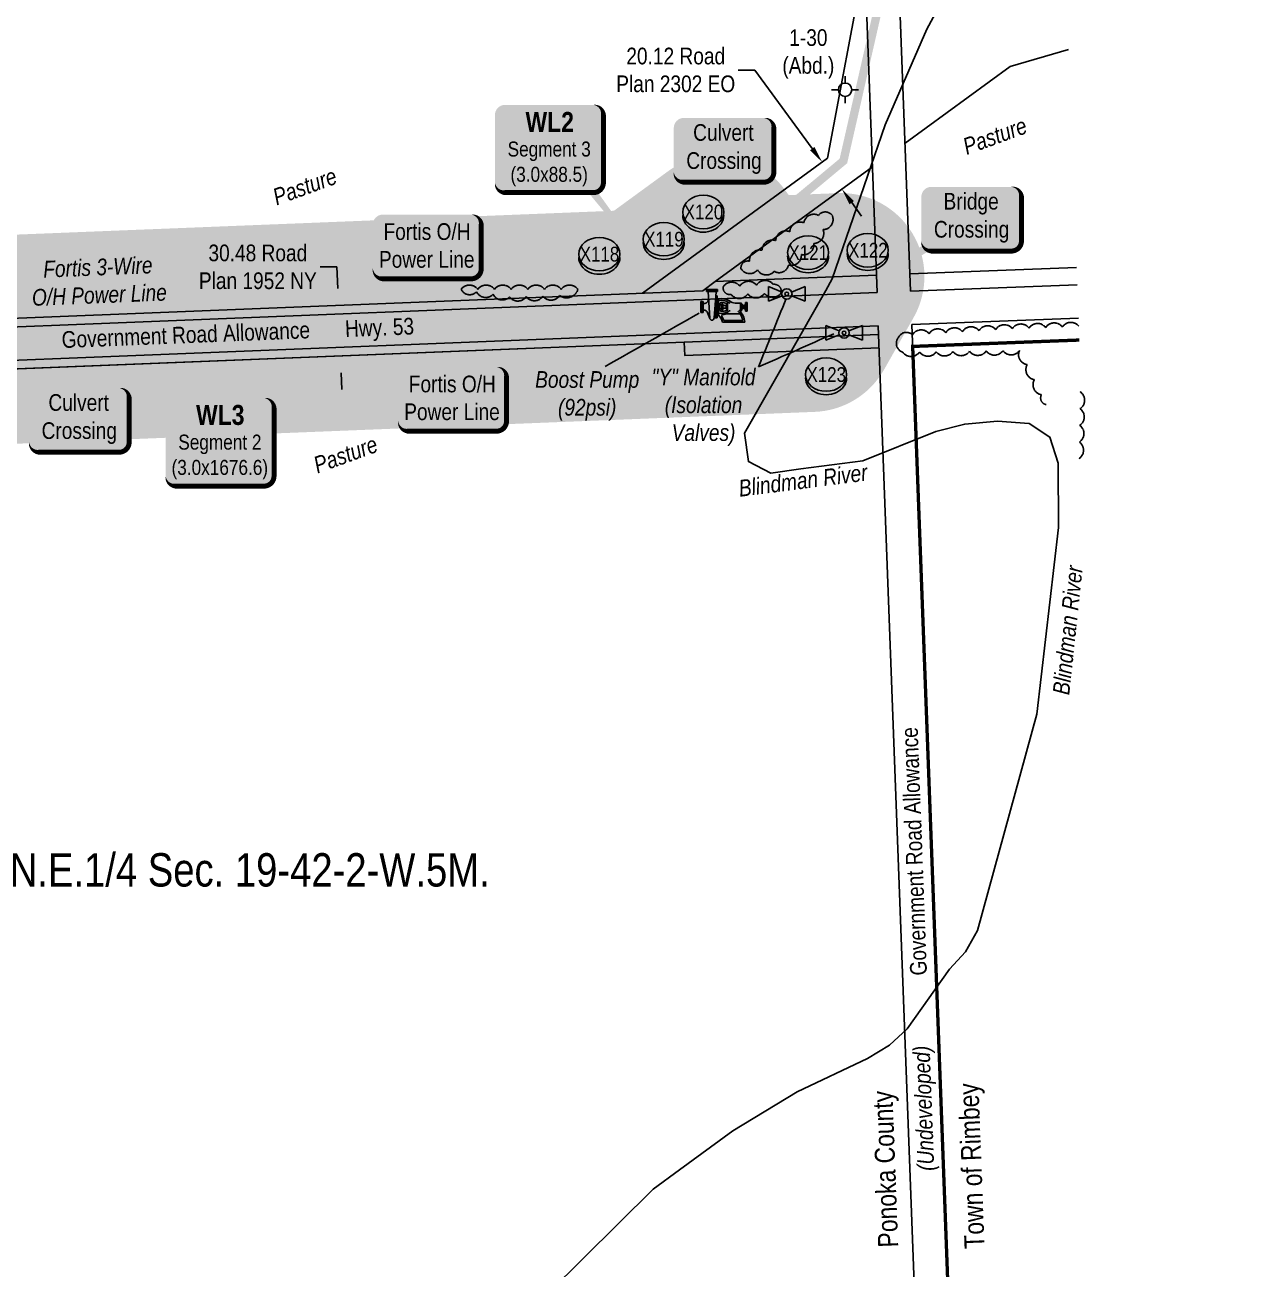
# Model space of a CAD drawing. Extents: x 665644 to 688844, y 5825051 to 5844826.
# Drawn here: x 684488 to 685218, y 5835122 to 5835868 of the extents above; entities that cross this region are included whole.
import ezdxf
from ezdxf.enums import TextEntityAlignment as Align

# ---------------------------------------------------------------- set-up
doc = ezdxf.new("R2010")
doc.units = 0
doc.header["$LTSCALE"] = 5
doc.header["$PDSIZE"] = 0.5
doc.linetypes.add('0', pattern=[1, 1, 0])
doc.linetypes.add('BORDER2', pattern=[22.225, 6.35, -3.175, 6.35, -3.175, 0, -3.175])
doc.layers.get('Defpoints').update_dxf_attribs({"color": 9})
doc.layers.add('AS-COUNTY', color=7, linetype='BORDER2', lineweight=60, true_color=0xcc33ff)
for name, color, linetype, lineweight in [('AS-GENERAL', 48, 'Continuous', 18), ('F-RW-T', 190, 'Continuous', 9), ('T-TEXT', 48, 'Continuous', 18)]:
    doc.layers.add(name, color=color, linetype=linetype, lineweight=lineweight)
for name, color, linetype in [('AS-POWER', 104, 'foc-POWER'), ('AS-POWER-T', 104, 'Continuous'), ('AS-ROADS', 254, 'Continuous'), ('AS-SYMBOL', 7, 'Continuous'), ('AS-TELEPHONE', 224, 'foc-TEL'), ('C-SYMBOL', 7, 'Continuous'), ('CG-NOTES', 7, 'Continuous'), ('F-WS-S', 190, 'Continuous'), ('L-33', 7, 'Continuous'), ('L-ROAD-T', 7, 'Continuous'), ('L-SEC', 7, 'Continuous'), ('L-TITLEDB', 4, 'Continuous'), ('L-TITLEDB-T', 4, 'Continuous'), ('P-BUFFER-H 30m', 51, 'Continuous'), ('P-CROSSINGS', 250, 'Continuous'), ('T-BUSH', 110, '0'), ('T-WATER', 160, 'Continuous'), ('T-WATER-T', 170, 'Continuous')]:
    doc.layers.add(name, color=color, linetype=linetype)
doc.layers.add('P-PROPOSED-WL3', color=92, linetype='Continuous', true_color=0x00bd00)
doc.layers.add('P-PROPOSED-WL4', color=7, linetype='Continuous', true_color=0x5b5bc8)
doc.styles.add('175L', font='ARIALN.TTF', dxfattribs={"height": 20})
doc.styles.add('240', font='ARIALN.TTF', dxfattribs={"height": 30})
doc.styles.add('80', font='ARIALN.TTF', dxfattribs={"height": 10})
doc.styles.add('80CG', font='ARIALN.TTF', dxfattribs={"height": 10})
doc.styles.add('80L', font='ARIALN.TTF', dxfattribs={"height": 10})
doc.styles.add('80LS', font='ARIALNI.TTF', dxfattribs={"height": 10})
doc.styles.add('BOLD', font='ARIALNB.TTF')
doc.styles.add('Crossing', font='ARIALN.TTF', dxfattribs={"height": 10})
doc.styles.add('foc-LtypeFont', font='ARIALN.TTF', dxfattribs={"height": 7.35})
doc.linetypes.add('foc-POWER', pattern='A,6,-1,["P",foc-LtypeFont,S=0.2,R=0,X=-0.625,Y=-0.75],-1.24,4', length=12.24)
doc.linetypes.add('foc-TEL', pattern='A,2,-1,["T",foc-LtypeFont,S=0.2,R=0,X=-0.425,Y=-0.75],-1.24,8', length=12.24)
doc.linetypes.add('foc-TEL-NOLINE', pattern='A,0,-2,["T",foc-LtypeFont,S=0.2,R=0,X=-0.425,Y=-0.75],-10.24', length=12.24)
doc.linetypes.add('foc-TOPO-flowdirection-NOLINE', pattern='A,0,[">",foc-LtypeFont,S=0.3,R=0,X=0,Y=-0.945],-20,[">",foc-LtypeFont,S=0.3,R=0,X=0,Y=-0.945],0', length=20)
doc.dimstyles.new('Compass 5 000', dxfattribs={"dimscale": 5, "dimtxt": 9, "dimasz": 2, "dimexe": 0.2, "dimexo": 0.0625, "dimgap": 0.5, "dimtad": 0, "dimtih": 1, "dimtoh": 1, "dimzin": 0, "dimdsep": 46, "dimtxsty": '80CG', "dimcen": 0.1, "dimse1": 1, "dimse2": 1, "dimclrd": 256, "dimclrt": 256, "dimaunit": 1, "dimadec": 4, "dimazin": 0, "dimtfac": 0.06, "dimtofl": 0, "dimtmove": 0, "dimatfit": 1, "dimfxl": 0.2, "dimtolj": 1, "dimtzin": 0, "dimlwd": -1, "dimarcsym": 0})

# ---------------------------------------------------------------- blocks, each defined once
blk = doc.blocks.new('label_road_undeveloped')
at = {"layer": 'L-ROAD-T', "style": '80L'}
blk.add_text('Government Road Allowance', height=10, dxfattribs=at).set_placement((0, 0), align=Align.MIDDLE_CENTER)
at = {"layer": 'T-TEXT', "style": '80LS'}
blk.add_text('(Undeveloped)', height=10, dxfattribs=at).set_placement((-154.19, 0), align=Align.MIDDLE_CENTER)
blk = doc.blocks.new('*D1383')
at = {"layer": 'Defpoints', "color": 0, "transparency": 16777216}
for p in [(684951.09, 5835774.68), (684977.95, 5835769.37), (684962.95, 5835758.43)]:
    blk.add_point(p, dxfattribs=at)
at = {"layer": 'L-TITLEDB', "transparency": 16777216}
for p, q in [((684925.81, 5835840.81), (684915.81, 5835840.81)), ((684960.19, 5835793.7), (684925.81, 5835840.81)), ((684983.84, 5835761.3), (684989.74, 5835753.22))]:
    blk.add_line(p, q, dxfattribs=at)
for points in [[(684961.54, 5835794.68), (684958.85, 5835792.72), (684966.09, 5835785.62)], [(684985.19, 5835762.28), (684982.5, 5835760.31), (684977.95, 5835769.37)]]:
    blk.add_solid(points, dxfattribs=at)
at = {"layer": 'L-TITLEDB', "transparency": 16777216, "insert": (684878.33, 5835840.81), "char_height": 10, "attachment_point": 5, "style": '80CG'}
blk.add_mtext('\\A1;20.12 Road\\PPlan 2302 EO', dxfattribs=at)
blk = doc.blocks.new('*U385')
h = blk.add_hatch(color=254)
edge = h.paths.add_edge_path()
edge.add_line((-24, -20), (24, -20))
edge.add_arc((24, -14), 6, 270, 360)
edge.add_line((30, -14), (30, 12.5))
edge.add_arc((24, 12.5), 6, 0, 90)
edge.add_line((24, 18.5), (-24, 18.5))
edge.add_arc((-24, 12.5), 6, 90, 180)
edge.add_line((-30, 12.5), (-30, -14))
edge.add_arc((-24, -14), 6, 180, 270)
at = {"color": 160, "flags": 128}
blk.add_lwpolyline([(-24, -20, 3, 3, 0), (24, -20, 3, 3, 0.414214), (30, -14, 3, 3, 0), (30, 12.5, 3, 0, 0.414214), (24, 18.5, 0, 0, 0), (-24, 18.5, 0, 0, 0.414214), (-30, 12.5, 0, 0, 0), (-30, -14, 0, 3, 0.414214)], format="xyseb", close=True, dxfattribs=at)
at = {"color": 160, "style": '80'}
blk.add_attdef('ENTER_TEXT_001', (-26.85, -4.92), '', height=10, dxfattribs=at)
blk = doc.blocks.new('*U2564')
h = blk.add_hatch(color=254)
edge = h.paths.add_edge_path()
edge.add_line((-26.5, -34.12), (26.5, -34.12))
edge.add_arc((26.5, -28.12), 6, 270, 360)
edge.add_line((32.5, -28.12), (32.5, 12.5))
edge.add_arc((26.5, 12.5), 6, 0, 90)
edge.add_line((26.5, 18.5), (-26.5, 18.5))
edge.add_arc((-26.5, 12.5), 6, 90, 180)
edge.add_line((-32.5, 12.5), (-32.5, -28.12))
edge.add_arc((-26.5, -28.12), 6, 180, 270)
at = {"layer": 'P-PROPOSED-WL4', "flags": 128}
blk.add_lwpolyline([(-26.5, -34.12, 3, 3, 0), (26.5, -34.12, 3, 3, 0.414214), (32.5, -28.12, 3, 3, 0), (32.5, 12.5, 3, 0, 0.414214), (26.5, 18.5, 0, 0, 0), (-26.5, 18.5, 0, 0, 0.414214), (-32.5, 12.5, 0, 0, 0), (-32.5, -28.12, 0, 3, 0.414214)], format="xyseb", close=True, dxfattribs=at)
blk.add_lwpolyline([(66.83, -86.28, 0, 7.5, 0), (0, 0, 0, 0, 0)], format="xyseb", dxfattribs=at)
at = {"layer": 'P-PROPOSED-WL4'}
for tag, p, height, style in [('TEMP_AREA_W1_001', (-9.21, 2.24), 12, 'BOLD'), ('ENTER_TEXT_001', (-30.66, -12.47), 9, '80')]:
    blk.add_attdef(tag, p, '', height=height, dxfattribs=dict(at, style=style))
blk = doc.blocks.new('*D1439')
at = {"layer": 'Defpoints', "color": 0, "transparency": 16777216}
for p in [(684780.47, 5835703.95), (684781.69, 5835673.49), (684677.29, 5835669.32)]:
    blk.add_point(p, dxfattribs=at)
at = {"layer": 'L-TITLEDB-T', "transparency": 16777216}
for p, q in [((684675.16, 5835722.74), (684665.16, 5835722.74)), ((684675.68, 5835709.77), (684675.16, 5835722.74)), ((684677.69, 5835659.33), (684678.09, 5835649.34))]:
    blk.add_line(p, q, dxfattribs=at)
for points in [[(684677.34, 5835709.84), (684674.01, 5835709.7), (684676.08, 5835699.78)], [(684679.36, 5835659.4), (684676.03, 5835659.26), (684677.29, 5835669.32)]]:
    blk.add_solid(points, dxfattribs=at)
at = {"layer": 'L-TITLEDB-T', "transparency": 16777216, "insert": (684627.8, 5835722.74), "char_height": 10, "attachment_point": 5, "style": '80CG'}
blk.add_mtext('\\A1;30.48 Road\\PPlan 1952 NY', dxfattribs=at)
blk = doc.blocks.new('*U2475')
h = blk.add_hatch(color=255)
edge = h.paths.add_edge_path()
edge.add_line((-26.5, -20), (26.5, -20))
edge.add_arc((26.5, -14), 6, 270, 360)
edge.add_line((32.5, -14), (32.5, 12.5))
edge.add_arc((26.5, 12.5), 6, 0, 90)
edge.add_line((26.5, 18.5), (-26.5, 18.5))
edge.add_arc((-26.5, 12.5), 6, 90, 180)
edge.add_line((-32.5, 12.5), (-32.5, -14))
edge.add_arc((-26.5, -14), 6, 180, 270)
at = {"color": 104, "flags": 128}
blk.add_lwpolyline([(-26.5, -20, 3, 3, 0), (26.5, -20, 3, 3, 0.414214), (32.5, -14, 3, 3, 0), (32.5, 12.5, 3, 0, 0.414214), (26.5, 18.5, 0, 0, 0), (-26.5, 18.5, 0, 0, 0.414214), (-32.5, 12.5, 0, 0, 0), (-32.5, -14, 0, 3, 0.414214)], format="xyseb", close=True, dxfattribs=at)
blk.add_lwpolyline([(114.42, -26.52, 0, 7.5, 0), (0, 0, 0, 0, 0)], format="xyseb", dxfattribs=at)
at = {"color": 104, "style": '80'}
blk.add_attdef('ENTER_TEXT_001', (-26.85, -4.92), '', height=10, dxfattribs=at)
blk = doc.blocks.new('*U2476')
h = blk.add_hatch(color=255)
edge = h.paths.add_edge_path()
edge.add_line((-26.5, -20), (26.5, -20))
edge.add_arc((26.5, -14), 6, 270, 360)
edge.add_line((32.5, -14), (32.5, 12.5))
edge.add_arc((26.5, 12.5), 6, 0, 90)
edge.add_line((26.5, 18.5), (-26.5, 18.5))
edge.add_arc((-26.5, 12.5), 6, 90, 180)
edge.add_line((-32.5, 12.5), (-32.5, -14))
edge.add_arc((-26.5, -14), 6, 180, 270)
at = {"color": 104, "flags": 128}
blk.add_lwpolyline([(144.74, 64.07, 0, 7.5, 0), (0, 0, 0, 0, 0)], format="xyseb", dxfattribs=at)
blk.add_lwpolyline([(-26.5, -20, 3, 3, 0), (26.5, -20, 3, 3, 0.414214), (32.5, -14, 3, 3, 0), (32.5, 12.5, 3, 0, 0.414214), (26.5, 18.5, 0, 0, 0), (-26.5, 18.5, 0, 0, 0.414214), (-32.5, 12.5, 0, 0, 0), (-32.5, -14, 0, 3, 0.414214)], format="xyseb", close=True, dxfattribs=at)
at = {"color": 104, "style": '80'}
blk.add_attdef('ENTER_TEXT_001', (-26.85, -4.92), '', height=10, dxfattribs=at)
blk = doc.blocks.new('A$C32476C2E')
for p, q in [((-61.9, 54.2), (-61.9, 47.2)), ((-61.9, 54.2), (-26.7, 54.2)), ((-61.9, 50.7), (-26.7, 50.7)), ((-61.9, 47.2), (-26.7, 47.2)), ((-51.3, -37.8), (-56.6, 46.4)), ((-37.3, -37.2), (-31, 46.6)), ((-26.7, 47.2), (-26.7, 54.2)), ((-72.4, 15.5), (-79.5, 15.5)), ((-79.5, 15.5), (-79.5, -19.6)), ((-76, 15.5), (-76, -19.6)), ((-72.4, 15.5), (-72.4, -19.6)), ((-32, -2.1), (-32, 33.1)), ((-27.6, 33.1), (-32, 33.1)), ((-27.6, 24.3), (-27.6, 33.1)), ((-27.6, -2.1), (-27.6, 24.3)), ((-23.2, 24.3), (-27.6, 24.3)), ((-23.2, -2.1), (-23.2, 24.3)), ((-19.7, -2.1), (-19.7, 6.8)), ((-19.7, 4.3), (-13.4, 4.3)), ((-13.4, 6.8), (-9.9, 6.8)), ((-13.4, -2.1), (-13.4, 6.8)), ((-9.9, -2.1), (-9.9, 6.8)), ((-9.9, 2.3), (1.4, 2.3)), ((1.4, 4.2), (3.1, 5.9)), ((1.4, -2.1), (1.4, 4.2)), ((3.1, -2.1), (3.1, 8.5)), ((5.3, -2.1), (5.3, 8.8)), ((50.6, 10.2), (29.5, 10.2)), ((47.1, -14.4), (47.1, 10.2)), ((50.6, -14.4), (50.6, 10.2)), ((54.1, 3.2), (50.6, 6.7)), ((54.1, -7.3), (54.1, 3.2)), ((59.4, 2.3), (54.1, 2.3)), ((62.9, 5), (59.4, 5)), ((59.4, -9.1), (59.4, 5)), ((62.9, -16.1), (62.9, 12)), ((62.9, 12), (68.2, 12)), ((68.2, -16.1), (68.2, 12)), ((-72.4, -19.6), (-79.5, -19.6)), ((-51.1, -39.2), (-57.1, -22.7)), ((-27.6, -37.2), (-37.3, -37.2)), ((-32, -2.1), (-32, -37.2)), ((-27.6, -2.1), (-27.6, -28.4)), ((-27.6, -28.4), (-27.6, -37.2)), ((-23.2, -28.4), (-27.6, -28.4)), ((-23.2, -2.1), (-23.2, -28.4)), ((-19.7, -2.1), (-19.7, -10.9)), ((-19.7, -8.4), (-13.4, -8.4)), ((-13.4, -2.1), (-13.4, -10.9)), ((-13.4, -10.9), (-9.9, -10.9)), ((4.3, -24.1), (-10.6, -26.9)), ((-9.9, -2.1), (-9.9, -10.9)), ((-9.9, -6.5), (1.4, -6.5)), ((1.4, -2.1), (1.4, -8.3)), ((1.4, -8.3), (3.1, -10)), ((3.1, -2.1), (3.1, -12.6)), ((4.3, -18.7), (4.3, -24.1)), ((4.3, -24.1), (45.7, -24.1)), ((5.3, -2.1), (5.3, -12.9)), ((50.6, -14.4), (45.3, -14.4)), ((54.1, -7.3), (50.6, -10.8)), ((59.4, -6.5), (54.1, -6.5)), ((62.9, -9.1), (59.4, -9.1)), ((62.9, -16.1), (68.2, -16.1)), ((-10.2, -51.1), (61.2, -51.1)), ((54.9, -45.8), (-6.2, -45.8)), ((4.3, -49), (2.2, -51.1)), ((39.4, -49), (4.3, -49)), ((39.4, -49), (41.5, -51.1))]:
    blk.add_line(p, q)
for centre, radius, start, end in [((-57.3, 46.5), 0.664, 348.3965, 77.2723), ((-30.3, 46.4), 0.729, 94.5399, 183.8661), ((-70.7, 24.3), 16, 263.5945, 348.0269), ((-14.1, -21.6), 46.8, 56.1901, 101.1901), ((-14.1, -21.6), 40.7, 56.1901, 102.9092), ((-13.7, 6), 6.05, 82.5569, 172.5569), ((-13.8, -30.6), 42.6, 66.5291, 88.7878), ((3.5, 13.4), 4.89, 265.5774, 292.9639), ((6.9, 5.5), 3.68, 95.1632, 112.9639), ((13.4, 17.3), 7.11, 226.6908, 273.7462), ((29.2, 35), 24.7, 225.6986, 270.6986), ((-71, -26.8), 14.5, 16.3708, 95.5387), ((-44.3, -37.5), 7.04, 182.3453, 2.3453), ((-14.1, 17.5), 40.7, 257.0908, 303.8099), ((-52.7, -60.4), 43.5, 12.3381, 47.3381), ((-13.7, -10.1), 6.05, 187.4431, 277.4431), ((-9.9, -30.4), 3.52, 100.7582, 215.0512), ((-13.8, 26.5), 42.6, 271.2122, 293.4709), ((-52.7, -60.4), 48.7, 17.3819, 35.0512), ((3.5, -17.5), 4.89, 67.0361, 94.4226), ((6.9, -9.6), 3.68, 247.0361, 264.8368), ((13.4, -21.5), 7.11, 86.2538, 133.3092), ((-10.2, -60.7), 66.8, 12.8303, 42.6217), ((-10.2, -60.7), 72.1, 7.6217, 42.6217)]:
    blk.add_arc(centre, radius, start, end)
blk = doc.blocks.new('VALVE')
h = blk.add_hatch(color=255)
h.dxf.hatch_style = 1
edge = h.paths.add_edge_path()
edge.add_line((-0.333, 0.241), (-1.2, 0.588))
edge.add_line((-1.2, 0.588), (-1.2, -0.588))
edge.add_line((-1.2, -0.588), (-0.333, -0.241))
edge.add_arc((0, 0), 0.411, 215.87753, 324.12247)
edge.add_line((0.333, -0.241), (1.2, -0.588))
edge.add_line((1.2, -0.588), (1.2, 0.588))
edge.add_line((1.2, 0.588), (0.333, 0.241))
edge.add_arc((0, 0), 0.411, 35.87753, 144.12247)
at = {"color": 48}
for p, q in [((-1.1, 0.44), (-1.1, -0.44)), ((-0.289, 0.116), (-1.1, 0.44)), ((0.289, 0.116), (1.1, 0.44)), ((1.1, 0.44), (1.1, -0.44)), ((-1.1, -0.44), (-0.289, -0.116)), ((1.1, -0.44), (0.289, -0.116))]:
    blk.add_line(p, q, dxfattribs=at)
for radius in [0.311, 0.11]:
    blk.add_circle((0, 0), radius, dxfattribs=at)
blk = doc.blocks.new('xing2')
h = blk.add_hatch(color=50)
h.dxf.hatch_style = 1
edge = h.paths.add_edge_path()
edge.add_ellipse((0, 0), major_axis=(-12.5, 0), ratio=0.816297, start_angle=0, end_angle=360)
h = blk.add_hatch(color=250)
h.dxf.hatch_style = 1
edge = h.paths.add_edge_path()
edge.add_ellipse((0, -2.05), major_axis=(-12.5, 0), ratio=0.816297, start_angle=0, end_angle=180)
edge.add_line((12.5, -2.05), (12.5, 0))
edge.add_ellipse((0, 0), major_axis=(-12.5, 0), ratio=0.816297, start_angle=0, end_angle=180, ccw=False)
edge.add_line((-12.5, 0), (-12.5, -2.05))
at = {"color": 250}
blk.add_ellipse((0, 0), major_axis=(-12.5, 0), ratio=0.816297, dxfattribs=at)
blk.add_ellipse((0, -2.05), major_axis=(-12.5, 0), ratio=0.816297, start_param=0, end_param=3.141593, dxfattribs=at)
at = {"color": 250, "style": 'Crossing'}
blk.add_attdef('CROSSING', text='', height=9, dxfattribs=at).set_placement((0.09, 0.02), align=Align.MIDDLE_CENTER)
at = {"color": 250, "style": 'Crossing', "flags": 1}
for tag, p in [('OWNER', (0.09, -12.49)), ('DESCRIPTION', (0.09, -25.77)), ('LOCATION', (0.09, -39.3)), ('DWG_REF', (0.09, -52.84))]:
    blk.add_attdef(tag, text='', height=9, dxfattribs=at).set_placement(p, align=Align.MIDDLE_CENTER)
blk = doc.blocks.new('GABD')
for p, q in [((0, 0.81), (0, 1.62)), ((-0.81, 0), (-1.62, 0)), ((1.62, 0), (0.81, 0)), ((0, -0.81), (0, -1.62))]:
    blk.add_line(p, q)
blk.add_circle((0, 0), 0.8)
blk = doc.blocks.new('*U2594')
h = blk.add_hatch(color=254)
edge = h.paths.add_edge_path()
edge.add_line((-26.5, -34.36), (26.5, -34.36))
edge.add_arc((26.5, -28.36), 6, 270, 360)
edge.add_line((32.5, -28.36), (32.5, 12.5))
edge.add_arc((26.5, 12.5), 6, 0, 90)
edge.add_line((26.5, 18.5), (-26.5, 18.5))
edge.add_arc((-26.5, 12.5), 6, 90, 180)
edge.add_line((-32.5, 12.5), (-32.5, -28.36))
edge.add_arc((-26.5, -28.36), 6, 180, 270)
at = {"layer": 'P-PROPOSED-WL3', "flags": 128}
blk.add_lwpolyline([(-2.91, 46.85, 0, 7.5, 0), (0, 0, 0, 0, 0)], format="xyseb", dxfattribs=at)
blk.add_lwpolyline([(-26.5, -34.36, 3, 3, 0), (26.5, -34.36, 3, 3, 0.414214), (32.5, -28.36, 3, 3, 0), (32.5, 12.5, 3, 0, 0.414214), (26.5, 18.5, 0, 0, 0), (-26.5, 18.5, 0, 0, 0.414214), (-32.5, 12.5, 0, 0, 0), (-32.5, -28.36, 0, 3, 0.414214)], format="xyseb", close=True, dxfattribs=at)
at = {"layer": 'P-PROPOSED-WL3'}
for tag, p, height, style in [('TEMP_AREA_W1_001', (-9.21, 2.24), 12, 'BOLD'), ('ENTER_TEXT_001', (-30.66, -12.47), 9, '80')]:
    blk.add_attdef(tag, p, '', height=height, dxfattribs=dict(at, style=style))

msp = doc.modelspace()

# ---------------------------------------------------------------- hatches: boundary and pattern name
at = {"layer": 'P-BUFFER-H 30m'}
h = msp.add_hatch(color=256, dxfattribs=at)
h.dxf.hatch_style = 1
edge = h.paths.add_edge_path()
edge.add_line((677193.269, 5828855.566), (677090.336, 5828851.801))
edge.add_line((677090.336, 5828851.801), (677088.023, 5828904.381))
edge.add_arc((677137.974, 5828906.578), 50, 92.094528, 182.519115, ccw=False)
edge.add_line((677136.147, 5828956.545), (677941.688, 5828986.006))
edge.add_line((677941.688, 5828986.006), (678734.42, 5829015.192))
edge.add_line((678734.42, 5829015.192), (678774.367, 5829016.654))
edge.add_line((678774.367, 5829016.654), (678795.396, 5829017.452))
edge.add_arc((678838.014, 5828991.303), 50, 92.178655, 148.468111, ccw=False)
edge.add_line((678836.113, 5829041.267), (679095.938, 5829051.152))
edge.add_line((679095.938, 5829051.152), (679103.036, 5829053.873))
edge.add_arc((679120.935, 5829007.187), 50, 92.18666, 110.977343, ccw=False)
edge.add_line((679119.028, 5829057.15), (679561.069, 5829074.029))
edge.add_arc((679566.877, 5829024.367), 50, 92.195397, 96.670962, ccw=False)
edge.add_line((679564.962, 5829074.33), (680316.8, 5829103.153))
edge.add_line((680316.8, 5829103.153), (680289.023, 5829852.071))
edge.add_line((680289.023, 5829852.071), (680264.048, 5830522.758))
edge.add_arc((680314.013, 5830524.619), 50, 133.261285, 182.132573, ccw=False)
edge.add_line((680279.747, 5830561.031), (680276.19, 5830656.553))
edge.add_line((680276.19, 5830656.553), (680246.206, 5831460.205))
edge.add_line((680246.206, 5831460.205), (680215.344, 5832284.366))
edge.add_arc((680265.309, 5832286.237), 50, 92.148626, 182.144523, ccw=False)
edge.add_line((680263.435, 5832336.202), (681068.877, 5832366.421))
edge.add_line((681068.877, 5832366.421), (681821.394, 5832394.722))
edge.add_line((681821.394, 5832394.722), (681805.592, 5832816.244))
edge.add_arc((681855.557, 5832818.117), 50, 143.113192, 182.146882, ccw=False)
edge.add_line((681815.566, 5832848.129), (681834.727, 5832873.661))
edge.add_arc((681874.718, 5832843.649), 50, 2.145927, 143.113192, ccw=False)
edge.add_line((681924.683, 5832845.521), (681941.407, 5832399.199))
edge.add_line((681941.407, 5832399.199), (682694.704, 5832426.991))
edge.add_line((682694.704, 5832426.991), (683448.053, 5832454.846))
edge.add_line((683448.053, 5832454.846), (683412.213, 5833411.237))
edge.add_arc((683462.178, 5833413.109), 50, 133.565482, 182.146115, ccw=False)
edge.add_line((683427.719, 5833449.338), (683406.04, 5834013.774))
edge.add_line((683406.04, 5834013.774), (683375.91, 5834817.728))
edge.add_line((683375.91, 5834817.728), (683346.274, 5835616.304))
edge.add_line((683346.274, 5835616.304), (683345.971, 5835624.47))
edge.add_arc((683395.936, 5835626.324), 50, 171.348033, 182.125311, ccw=False)
edge.add_arc((683395.097, 5835645.629), 50, 182.142372, 193.631033, ccw=False)
edge.add_line((683345.132, 5835643.76), (683345.021, 5835646.731))
edge.add_line((683345.021, 5835646.731), (683335.11, 5835911.648))
edge.add_arc((683366.567, 5835950.513), 50, 182.141669, 231.014692, ccw=False)
edge.add_line((683316.601, 5835948.644), (683298.039, 5836445.008))
edge.add_line((683298.039, 5836445.008), (683267.917, 5837249.164))
edge.add_line((683267.917, 5837249.164), (683237.717, 5838052.934))
edge.add_line((683237.717, 5838052.934), (683209.07, 5838812.752))
edge.add_line((683209.07, 5838812.752), (683139.449, 5838810.244))
edge.add_arc((683137.649, 5838860.212), 50, 205.68511, 272.063103, ccw=False)
edge.add_arc((683124.628, 5838876.927), 50, 182.119792, 230.149866, ccw=False)
edge.add_line((683074.663, 5838875.077), (683017.909, 5840408.349))
edge.add_arc((683049.4, 5840447.187), 50, 182.145622, 230.963518, ccw=False)
edge.add_line((682999.435, 5840445.315), (682997.691, 5840491.846))
edge.add_line((682997.691, 5840491.846), (682967.908, 5841296.329))
edge.add_line((682967.908, 5841296.329), (682938.387, 5842093.709))
edge.add_arc((682988.352, 5842095.559), 50, 111.056679, 182.120317, ccw=False)
edge.add_arc((683005.084, 5842106.218), 50, 91.93417, 133.94126, ccw=False)
edge.add_line((683003.396, 5842156.19), (683115.102, 5842159.962))
edge.add_arc((683116.789, 5842109.99), 50, 73.049626, 91.934171, ccw=False)
edge.add_arc((683171.26, 5842288.71), 136.837, 253.049626, 272.060035)
edge.add_arc((683177.977, 5842101.994), 50, 91.934143, 92.060035, ccw=False)
edge.add_line((683176.289, 5842151.966), (683814.64, 5842173.523))
edge.add_line((683814.64, 5842173.523), (684621.661, 5842200.776))
edge.add_line((684621.661, 5842200.776), (684641.583, 5842201.582))
edge.add_line((684641.583, 5842201.582), (685446.139, 5842234.14))
edge.add_line((685446.139, 5842234.14), (685960.118, 5842255.042))
edge.add_arc((685970.6, 5841999.021), 256.236, 75.235843, 92.344426, ccw=False)
edge.add_arc((686023.158, 5842198.447), 50, 25.111824, 75.237538, ccw=False)
edge.add_line((686068.432, 5842219.666), (686069.06, 5842218.328))
edge.add_line((686069.06, 5842218.328), (686069.117, 5842218.206))
edge.add_line((686069.117, 5842218.206), (686151.794, 5842041.802))
edge.add_line((686151.794, 5842041.802), (686199.9, 5842064.349))
edge.add_arc((686221.119, 5842019.075), 50, 28.961833, 115.111824, ccw=False)
edge.add_arc((684692.829, 5841173.26), 1796.733, 27.368596, 28.961833, ccw=False)
edge.add_arc((686159.441, 5842138.172), 189.59, 312.879002, 331.455065)
edge.add_arc((686369.908, 5842023.684), 50, 151.393766, 151.455059, ccw=False)
edge.add_line((686326.011, 5842047.623), (686381.479, 5842149.331))
edge.add_arc((686653.533, 5842001.316), 309.713, 123.621492, 151.450949, ccw=False)
edge.add_arc((686531.973, 5842256.565), 50, 92.201047, 176.958117, ccw=False)
edge.add_line((686530.053, 5842306.528), (686619.657, 5842309.972))
edge.add_arc((686643.221, 5842265.873), 50, 92.204612, 118.118042, ccw=False)
edge.add_line((686641.298, 5842315.836), (687072.891, 5842332.451))
edge.add_line((687072.891, 5842332.451), (687822.064, 5842360.601))
edge.add_line((687822.064, 5842360.601), (687807.746, 5842732.726))
edge.add_line((687807.746, 5842732.726), (687793.2, 5843110.266))
edge.add_line((687793.2, 5843110.266), (687764.495, 5843859.411))
edge.add_line((687764.495, 5843859.411), (687743.267, 5843858.637))
edge.add_arc((687741.445, 5843908.604), 50, 182.098258, 272.088052, ccw=False)
edge.add_line((687691.478, 5843906.773), (687690.919, 5843922.037))
edge.add_line((687690.919, 5843922.037), (687685.175, 5843921.826))
edge.add_arc((687683.342, 5843971.793), 50, 182.100577, 272.100577, ccw=False)
edge.add_line((687633.376, 5843969.96), (687633.266, 5843972.958))
edge.add_arc((687683.232, 5843974.791), 50, 92.100577, 182.100577, ccw=False)
edge.add_line((687681.4, 5844024.757), (687740.11, 5844026.91))
edge.add_arc((687741.943, 5843976.944), 50, 2.098258, 92.100577, ccw=False)
edge.add_line((687791.909, 5843978.775), (687792.469, 5843963.499))
edge.add_line((687792.469, 5843963.499), (687813.608, 5843964.27))
edge.add_arc((687815.43, 5843914.303), 50, 2.194388, 92.088052, ccw=False)
edge.add_line((687865.394, 5843916.218), (687896.124, 5843114.22))
edge.add_line((687896.124, 5843114.22), (687910.67, 5842736.689))
edge.add_line((687910.67, 5842736.689), (687927.027, 5842311.553))
edge.add_arc((687877.064, 5842309.631), 50, -87.848159, 2.203367, ccw=False)
edge.add_line((687878.942, 5842259.666), (687076.807, 5842229.526))
edge.add_line((687076.807, 5842229.526), (686670.09, 5842213.869))
edge.add_arc((686646.522, 5842257.966), 50, 272.201051, 298.122091, ccw=False)
edge.add_line((686648.442, 5842208.003), (686596.388, 5842206.002))
edge.add_arc((686560.226, 5842240.533), 50, 291.298983, 316.321618, ccw=False)
edge.add_arc((686653.529, 5842001.211), 206.866, 111.298983, 121.896872)
edge.add_arc((686653.557, 5842001.471), 206.66, 121.941438, 151.489667)
edge.add_arc((686425.335, 5842125.444), 53.06, 331.393824, 331.484794, ccw=False)
edge.add_line((686471.918, 5842100.039), (686416.45, 5841998.332))
edge.add_arc((686159.441, 5842138.172), 292.59, 301.108355, 331.449231, ccw=False)
edge.add_arc((686284.777, 5841930.468), 50, 298.449673, 301.108355, ccw=False)
edge.add_line((686308.597, 5841886.506), (686291.758, 5841877.383))
edge.add_arc((686267.939, 5841921.345), 50, 205.404975, 298.449673, ccw=False)
edge.add_arc((684692.829, 5841173.26), 1693.733, 25.404975, 25.750387)
edge.add_arc((684692.829, 5841173.26), 1693.733, 25.750387, 25.872374)
edge.add_arc((684692.829, 5841173.26), 1693.733, 25.872374, 27.286963)
edge.add_line((686198.086, 5841949.747), (686147.516, 5841926.046))
edge.add_arc((686126.297, 5841971.32), 50, 205.111824, 295.111824, ccw=False)
edge.add_line((686081.023, 5841950.1), (685986.671, 5842151.411))
edge.add_arc((685970.594, 5841998.967), 153.289, 83.979554, 92.346249)
edge.add_line((685964.318, 5842152.128), (685450.314, 5842131.225))
edge.add_line((685450.314, 5842131.225), (684645.747, 5842098.667))
edge.add_line((684645.747, 5842098.667), (684625.647, 5842097.854))
edge.add_arc((684623.626, 5842147.813), 50, 271.93414, 272.316338, ccw=False)
edge.add_line((684625.314, 5842097.841), (683818.117, 5842070.582))
edge.add_line((683818.117, 5842070.582), (683179.82, 5842049.027))
edge.add_arc((683171.26, 5842288.71), 239.836, 255.283109, 272.045257, ccw=False)
edge.add_line((683110.332, 5842056.742), (683042.91, 5842054.466))
edge.add_line((683042.91, 5842054.466), (683070.838, 5841300.139))
edge.add_line((683070.838, 5841300.139), (683100.62, 5840495.68))
edge.add_line((683100.62, 5840495.68), (683101.228, 5840479.451))
edge.add_arc((683069.751, 5840440.602), 50, 2.119826, 50.984286, ccw=False)
edge.add_line((683119.717, 5840442.452), (683176.263, 5838914.799))
edge.add_arc((683139.864, 5838880.519), 50, 43.036828, 43.28391, ccw=False)
edge.add_line((683176.41, 5838914.642), (683258.239, 5838917.59))
edge.add_arc((683260.039, 5838867.622), 50, 2.159178, 92.063103, ccw=False)
edge.add_line((683310.003, 5838869.506), (683340.644, 5838056.808))
edge.add_line((683340.644, 5838056.808), (683370.844, 5837253.025))
edge.add_line((683370.844, 5837253.025), (683400.967, 5836448.86))
edge.add_line((683400.967, 5836448.86), (683418.01, 5835993.127))
edge.add_arc((683386.553, 5835954.262), 50, 2.142401, 51.013902, ccw=False)
edge.add_line((683436.518, 5835956.131), (683446.074, 5835700.688))
edge.add_line((683446.074, 5835700.688), (683600.399, 5835706.872))
edge.add_line((683600.399, 5835706.872), (683603.406, 5835706.992))
edge.add_line((683603.406, 5835706.992), (684089.691, 5835726.416))
edge.add_line((684089.691, 5835726.416), (684311.983, 5835735.295))
edge.add_line((684311.983, 5835735.295), (684841.261, 5835756.416))
edge.add_line((684841.261, 5835756.416), (684873.734, 5835780.118))
edge.add_arc((684903.212, 5835739.731), 50, 36.125072, 126.125473, ccw=False)
edge.add_line((684943.598, 5835769.209), (684946.083, 5835765.805))
edge.add_line((684946.083, 5835765.805), (684975.416, 5835766.987))
edge.add_arc((684977.43, 5835717.028), 50, -29.571573, 92.308021, ccw=False)
edge.add_line((685020.917, 5835692.352), (685015.074, 5835682.056))
edge.add_line((685015.074, 5835682.056), (685003.195, 5835661.117))
edge.add_arc((684959.707, 5835685.791), 50, 272.287823, 330.431041, ccw=False)
edge.add_line((684961.703, 5835635.831), (684201.401, 5835605.456))
edge.add_line((684201.401, 5835605.456), (683450.859, 5835575.476))
edge.add_line((683450.859, 5835575.476), (683478.838, 5834821.566))
edge.add_line((683478.838, 5834821.566), (683508.966, 5834017.678))
edge.add_line((683508.966, 5834017.678), (683532.198, 5833412.795))
edge.add_arc((683482.235, 5833410.876), 50, -46.492144, 2.199485, ccw=False)
edge.add_line((683516.657, 5833374.612), (683552.966, 5832405.714))
edge.add_arc((683503.001, 5832403.842), 50, -87.882475, 2.146115, ccw=False)
edge.add_line((683504.849, 5832353.876), (682698.506, 5832324.062))
edge.add_line((682698.506, 5832324.062), (681892.272, 5832294.317))
edge.add_arc((681890.428, 5832344.283), 50, 264.057705, 272.112898, ccw=False)
edge.add_arc((681876.342, 5832343.751), 50, 272.153458, 280.264602, ccw=False)
edge.add_line((681878.221, 5832293.787), (681072.743, 5832263.494))
edge.add_line((681072.743, 5832263.494), (680320.255, 5832235.262))
edge.add_line((680320.255, 5832235.262), (680349.134, 5831464.053))
edge.add_line((680349.134, 5831464.053), (680379.118, 5830660.39))
edge.add_line((680379.118, 5830660.39), (680384.188, 5830524.23))
edge.add_arc((680334.223, 5830522.37), 50, -46.738895, 2.132739, ccw=False)
edge.add_line((680368.489, 5830485.958), (680391.951, 5829855.896))
edge.add_line((680391.951, 5829855.896), (680421.691, 5829054.073))
edge.add_arc((680371.726, 5829052.22), 50, -87.804603, 2.124156, ccw=False)
edge.add_line((680373.641, 5829002.256), (679575.799, 5828971.671))
edge.add_arc((679569.977, 5829021.331), 50, 272.18666, 276.68636, ccw=False)
edge.add_line((679571.885, 5828971.367), (679131.721, 5828954.56))
edge.add_line((679131.721, 5828954.56), (679124.62, 5828951.838))
edge.add_arc((679106.72, 5828998.524), 50, 272.178655, 290.977343, ccw=False)
edge.add_line((679108.621, 5828948.56), (678884.591, 5828940.037))
edge.add_arc((678841.971, 5828966.182), 50, 272.187731, 328.473443, ccw=False)
edge.add_line((678843.88, 5828916.218), (678778.197, 5828913.709))
edge.add_arc((678776.288, 5828963.673), 50, 272.073065, 272.187731, ccw=False)
edge.add_line((678778.097, 5828913.705), (678738.127, 5828912.259))
edge.add_line((678738.127, 5828912.259), (677945.465, 5828883.075))
edge.add_line((677945.465, 5828883.075), (677193.269, 5828855.566))
at = {"layer": 'P-PROPOSED-WL3'}
h = msp.add_hatch(color=256, dxfattribs=at)
h.dxf.hatch_style = 1
h.paths.add_polyline_path([(684959.707, 5835685.791), (684971.587, 5835706.731), (684977.43, 5835717.028), (684902.065, 5835713.99), (684897.752, 5835710.842), (684972.158, 5835713.815), (684968.978, 5835708.212), (684957.92, 5835688.722), (684199.285, 5835658.413), (683395.936, 5835626.324), (683396.239, 5835618.158), (683399.237, 5835618.269), (683399.045, 5835623.446), (684199.405, 5835655.416)])
h = msp.add_hatch(color=256, dxfattribs=at)
h.dxf.hatch_style = 1
h.paths.add_polyline_path([(683394.986, 5835648.6), (683395.097, 5835645.629), (683602.521, 5835653.915), (683605.518, 5835654.034), (684091.807, 5835673.459), (684314.099, 5835682.338), (684859.523, 5835704.129), (684861.962, 5835705.909), (684863.835, 5835707.276), (684858.182, 5835707.051), (684313.979, 5835685.335), (684091.687, 5835676.456), (683605.399, 5835657.032), (683602.401, 5835656.912), (683397.983, 5835648.72)])
at = {"layer": 'P-PROPOSED-WL4'}
h = msp.add_hatch(color=256, dxfattribs=at)
h.dxf.hatch_style = 1
h.paths.add_polyline_path([(684902.065, 5835713.99), (684915.071, 5835723.483), (684903.212, 5835739.731), (684860.193, 5835708.332), (684858.453, 5835707.062), (684863.835, 5835707.276), (684902.558, 5835735.54), (684910.88, 5835724.138), (684892.369, 5835710.626), (684897.752, 5835710.842)])

# ---------------------------------------------------------------- linework, layer by layer
at = {"layer": 'AS-COUNTY', "const_width": 2, "flags": 128}
msp.add_lwpolyline([(685120.275, 5835678.898), (685020.371, 5835675.066), (685049.98, 5834885.293), (685053.715, 5834785.102)], dxfattribs=at)
at = {"layer": 'AS-GENERAL', "const_width": 10, "flags": 128}
msp.add_lwpolyline([(684981.966, 5835695.064), (684945.811, 5835693.709)], dxfattribs=at)
at = {"layer": 'AS-POWER', "flags": 128}
for points in [[(684314.095, 5835685.314), (684894.548, 5835708.503), (684902.065, 5835713.99), (684998.636, 5835717.849)], [(685018.735, 5835718.619), (685118.641, 5835722.445)]]:
    msp.add_lwpolyline(points, dxfattribs=at)
at = {"layer": 'AS-ROADS', "flags": 128}
msp.add_lwpolyline([(684880.436, 5835701.374, 5, 5, 0), (684886.834, 5835714.662, 5, 5, 0), (684925.878, 5835742.17, 5, 5, 0), (684978.845, 5835786.274, 5, 5, 0), (685001.386, 5835885.304, 5, 5, 0), (684997.16, 5836031.736, 5, 5, 0), (684895.725, 5836029.859, 5, 5, 0), (684866.609, 5836035.96, 5, 5, 0), (684844.068, 5836065.998, 5, 5, 0), (684844.068, 5836082.894, 5, 5, 0), (684852.521, 5836130.297, 5, 5, 0), (684984.874, 5836277.713, 5, 5, 0), (684978.378, 5836504.989, 0, 0, 0)], format="xyseb", dxfattribs=at)
at = {"layer": 'AS-TELEPHONE', "linetype": 'foc-TEL-NOLINE', "flags": 128}
for points in [[(685019.88, 5835688.163), (685119.784, 5835691.995)], [(683399.237, 5835618.269), (684199.598, 5835650.238), (684298.027, 5835654.17), (684883.46, 5835677.559)]]:
    msp.add_lwpolyline(points, dxfattribs=at)
at = {"layer": 'AS-TELEPHONE', "flags": 128}
msp.add_lwpolyline([(684883.46, 5835677.559), (684999.974, 5835682.214)], dxfattribs=at)
at = {"layer": 'L-SEC', "flags": 128}
for points in [[(684968.819, 5836511.997), (684999.025, 5835707.492)], [(685019.125, 5835708.264), (684988.92, 5836512.748)], [(685019.125, 5835708.264), (685119.03, 5835712.096)], [(684198.651, 5835675.517), (684999.025, 5835707.492)], [(684199.405, 5835655.416), (684999.78, 5835687.392)], [(685029.879, 5834884.55), (684999.78, 5835687.392)], [(685119.784, 5835692.005), (685019.88, 5835688.163)], [(685019.88, 5835688.163), (685049.98, 5834885.293)]]:
    msp.add_lwpolyline(points, dxfattribs=at)
at = {"layer": 'L-TITLEDB', "flags": 128}
for points in [[(684858.453, 5835707.062), (684969.339, 5835787.997), (684991.568, 5835906.117)], [(685015.796, 5835796.914), (685078.865, 5835842.839), (685113.757, 5835853.123)], [(684996.202, 5835782.699), (684902.065, 5835713.99)], [(684314.095, 5835685.314), (684894.548, 5835708.503), (684902.065, 5835713.99), (684998.636, 5835717.849)], [(685018.735, 5835718.619), (685118.641, 5835722.45)], [(685120.275, 5835678.898), (685020.371, 5835675.066)], [(683399.237, 5835618.269), (684199.598, 5835650.238), (684883.46, 5835677.559), (684883.777, 5835669.642), (685000.271, 5835674.296)]]:
    msp.add_lwpolyline(points, dxfattribs=at)
at = {"layer": 'T-BUSH', "flags": 128}
for points in [[(684917.451, 5835721.753, 0.5205671), (684927.416, 5835720.931, 0.5205671), (684937.381, 5835720.11, 0.5205671), (684945.916, 5835723.853, 0.5205671), (684953.63, 5835730.214, 0.5205671), (684961.095, 5835736.801, 0.5205671), (684966.669, 5835745.103, 0.5205671), (684972.242, 5835753.404, 0.5205671), (684963.915, 5835753.676, 0.5205671), (684955.176, 5835749.188, 0.5205671), (684946.704, 5835743.877, 0.5205671), (684938.232, 5835738.567, 0.5205671), (684930.156, 5835732.719, 0.5205671), (684922.587, 5835726.186, 0.5205671)], [(684819.64, 5835709.276, 0.5205671), (684809.642, 5835709.276, 0.5205671), (684799.643, 5835709.276, 0.5205671), (684789.644, 5835709.276, 0.5205671), (684779.645, 5835709.276, 0.5205671), (684769.646, 5835709.276, 0.5205671), (684759.648, 5835709.276, 0.5205671), (684749.649, 5835709.276, 0.5205671), (684758.954, 5835707.818, 0.5205671), (684768.84, 5835706.316, 0.5205671), (684778.725, 5835704.815, 0.5205671), (684788.705, 5835704.915, 0.5205671), (684798.698, 5835705.246, 0.5205671), (684808.691, 5835705.576, 0.5205671)], [(684936.736, 5835712.281, 0.5205671), (684926.75, 5835711.771, 0.5205671), (684916.764, 5835711.262, 0.5205671), (684906.778, 5835710.752, 0.5205671), (684911.549, 5835706.271, 0.5205671), (684921.542, 5835706.588, 0.5205671), (684931.536, 5835706.906, 0.5205671), (684941.53, 5835707.223, 0.5205671)]]:
    msp.add_lwpolyline(points, format="xyb", close=True, dxfattribs=at)
for points in [[(685119.963, 5835687.228, 0.5090627), (685110.105, 5835686.731, 0.5205671), (685100.112, 5835686.41, 0.5205671), (685090.118, 5835686.088, 0.5205671), (685080.125, 5835685.757, 0.5205671), (685070.145, 5835685.144, 0.5205671), (685060.165, 5835684.531, 0.5205671), (685050.185, 5835683.918, 0.5205671), (685040.205, 5835683.305, 0.5205671), (685030.225, 5835682.692, 0.5205671), (685020.245, 5835682.079, 0.5205671), (685011.75, 5835680.314, 0.5205671), (685014.5, 5835671.555, 0.5205671), (685024.498, 5835671.716, 0.5205671), (685034.495, 5835671.877, 0.5205671), (685044.493, 5835672.038, 0.5205671), (685054.49, 5835672.199, 0.5205671), (685064.488, 5835672.361, 0.5205671), (685074.485, 5835672.522, 0.5205671), (685084.483, 5835672.683, 0.5205671), (685089.076, 5835664.167, 0.5205671), (685093.341, 5835655.124, 0.5205671), (685097.606, 5835646.08, 0.5205671), (685100.391, 5835640.175)], [(685120.09, 5835607.748, 0.520567), (685120.315, 5835617.744, 0.5205671), (685120.54, 5835627.741, 0.5205671), (685120.764, 5835637.737, 0.5205671), (685120.989, 5835647.733, 0.0225267), (685121.432, 5835648.059, 0.0225267)]]:
    msp.add_lwpolyline(points, format="xyb", dxfattribs=at)
at = {"layer": 'T-WATER', "linetype": 'foc-TOPO-flowdirection-NOLINE', "flags": 128}
msp.add_lwpolyline([(685088.439, 5836527.425), (685062.324, 5836504.136), (685053.165, 5836492.424), (685046.658, 5836479.005), (685042.423, 5836463.41), (685031.09, 5836372.121), (685020.228, 5836321.848), (685015.078, 5836285.436), (685001.622, 5836237.135), (684995.137, 5836222.734), (684973.405, 5836202.832), (684923.018, 5836168.433), (684899.613, 5836150.195), (684891.637, 5836141.502), (684880.261, 5836129.102), (684871.583, 5836116.288), (684867.584, 5836107.037), (684865.36, 5836101.894), (684862.136, 5836084.949), (684864.691, 5836066.889), (684874.027, 5836055.78), (684890.458, 5836052.085), (684930.654, 5836053.231), (684947.951, 5836057.797), (684975.412, 5836072.986), (684986.386, 5836082.514), (685005.807, 5836106.421), (685016.304, 5836116.855), (685028.275, 5836125.62), (685043.326, 5836131.183), (685058.675, 5836126.158), (685068.867, 5836114.741), (685076.095, 5836101.296), (685078.266, 5836082.9), (685077.489, 5836002.306), (685075.939, 5835983.567), (685066.707, 5835951.382), (685050.453, 5835905.374), (685028.836, 5835865.395), (685003.872, 5835808.01), (684972.159, 5835715.619), (684968.224, 5835708.684), (684953.463, 5835682.667), (684919.588, 5835622.964), (684921.858, 5835606.009), (684935.286, 5835599.11), (684953.412, 5835601.667), (684990.455, 5835606.406), (685034.343, 5835624.049), (685051.576, 5835628.548), (685071.291, 5835630.159), (685090.154, 5835628.938), (685102.565, 5835620.709), (685107.683, 5835605.124), (685107.813, 5835566.474), (685094.711, 5835454.543), (685059.305, 5835324.922), (685052.065, 5835312.139), (685042.356, 5835301.592), (685017.113, 5835265.851), (685006.471, 5835256.133), (684993.308, 5835247.995), (684951.039, 5835228.099), (684912.641, 5835204.691), (684880.557, 5835181.227), (684864.881, 5835169.763), (684802.027, 5835107.556), (684783.82, 5835084.918), (684764.731, 5835042.968), (684760.905, 5835026.598), (684759.61, 5835008.191), (684760.387, 5834987.738), (684767.647, 5834952.057), (684780.589, 5834922.714), (684788.831, 5834910.73), (684802.664, 5834903.251), (684835.773, 5834896.588), (684871.968, 5834892.349), (684923.39, 5834882.688), (684941.282, 5834880.987), (684956.579, 5834875.372), (684982.746, 5834860.185), (684992.649, 5834850.004), (684999.506, 5834835.635), (684999.061, 5834817.182), (684988.692, 5834786.15), (684986.878, 5834782.421)], dxfattribs=at)
at = {"layer": 'T-WATER'}
msp.add_lwpolyline([(685050.453, 5835905.373), (685028.836, 5835865.395), (685003.872, 5835808.009), (684972.159, 5835715.618), (684968.224, 5835708.684), (684953.463, 5835682.666), (684919.588, 5835622.963), (684921.858, 5835606.008), (684935.286, 5835599.11), (684953.412, 5835601.666), (684990.455, 5835606.406), (685034.343, 5835624.048), (685051.576, 5835628.548), (685071.291, 5835630.158), (685090.154, 5835628.938), (685102.565, 5835620.709), (685107.683, 5835605.123), (685107.813, 5835566.473), (685094.711, 5835454.543), (685059.305, 5835324.922), (685052.065, 5835312.138), (685042.356, 5835301.591), (685017.113, 5835265.851), (685006.471, 5835256.133), (684993.308, 5835247.994), (684951.039, 5835228.098), (684912.641, 5835204.69), (684880.557, 5835181.226), (684864.881, 5835169.763), (684802.027, 5835107.555)], dxfattribs=at)
at = {"layer": 'T-WATER-T', "color": 160, "flags": 128}
for points in [[(684908.977, 5835729.951, 0, 5, 0), (684918.001, 5835773.856, 0, 0, 0)], [(684966.16, 5835694.628, 0, 4.998, 0), (685028.677, 5835734.29, 0, 0, 0)]]:
    msp.add_lwpolyline(points, format="xyseb", dxfattribs=at)

# ---------------------------------------------------------------- block references
at = {"xscale": 0.1875, "yscale": 0.1875, "zscale": 0.1875}
msp.add_blockref('A$C32476C2E', (684908.336, 5835699.142), dxfattribs=at)
at = {"layer": 'AS-POWER-T'}
ref = msp.add_blockref('*U2475', (684729.228, 5835735.619), dxfattribs=dict(at, xscale=0.9996990099999977, yscale=0.9996990099999977, zscale=0.9996990099999977))
ref.add_attrib('ENTER_TEXT_001', 'Fortis O/H', (684703.134, 5835738.944), dxfattribs={"layer": '0', "color": 104, "height": 9.997, "style": '80'})
ref.add_attrib('ENTER_TEXT_002', 'Power Line', (684700.393, 5835722.283), dxfattribs={"layer": '0', "color": 104, "height": 9.997, "style": '80'})
ref = msp.add_blockref('*U2476', (684744.392, 5835644.238), dxfattribs=dict(at, xscale=0.9996990099999977, yscale=0.9996990099999977, zscale=0.9996990099999977))
ref.add_attrib('ENTER_TEXT_001', 'Fortis O/H', (684718.299, 5835647.563), dxfattribs={"layer": '0', "color": 104, "height": 9.997, "style": '80'})
ref.add_attrib('ENTER_TEXT_002', 'Power Line', (684715.557, 5835630.901), dxfattribs={"layer": '0', "color": 104, "height": 9.997, "style": '80'})
at = {"layer": 'AS-SYMBOL'}
for p, xscale, yscale, zscale in [((684944.927, 5835706.534), 9.999999999999996, 9.999999999999996, 9.999999999999996), ((684979.254, 5835683.17), 10, 10, 10)]:
    msp.add_blockref('VALVE', p, dxfattribs=dict(at, xscale=xscale, yscale=yscale, zscale=zscale))
at = {"layer": 'C-SYMBOL', "color": 3, "rotation": 92.14704558681292}
msp.add_blockref('label_road_undeveloped', (685021.157, 5835372.273), dxfattribs=at)
at = {"layer": 'CG-NOTES'}
ref = msp.add_blockref('*U2564', (684802.459, 5835801.411), dxfattribs=at)
ref.add_attrib('TEMP_AREA_W1_001', 'WL2', (684788.273, 5835803.655), dxfattribs={"layer": 'P-PROPOSED-WL4', "height": 12, "style": 'BOLD'})
ref.add_attrib('ENTER_TEXT_001', 'Segment 3', (684777.537, 5835788.934), dxfattribs={"layer": 'P-PROPOSED-WL4', "height": 9, "style": '80'})
ref.add_attrib('ENTER_TEXT_002', '(3.0x88.5)', (684779.249, 5835773.781), dxfattribs={"layer": 'P-PROPOSED-WL4', "height": 9, "style": '80'})
ref = msp.add_blockref('*U385', (684907.149, 5835793.566), dxfattribs=dict(at, xscale=1.000131017163248, yscale=1.000131017163248, zscale=1.000131017163248))
ref.add_attrib('ENTER_TEXT_001', 'Culvert', (684888.767, 5835798.37), dxfattribs={"layer": '0', "color": 160, "height": 10.0013, "style": '80'})
ref.add_attrib('ENTER_TEXT_002', 'Crossing', (684884.67, 5835781.524), dxfattribs={"layer": '0', "color": 160, "height": 10.0013, "style": '80'})
ref = msp.add_blockref('*U385', (685055.584, 5835752.268), dxfattribs=dict(at, xscale=1.000131017163248, yscale=1.000131017163248, zscale=1.000131017163248))
ref.add_attrib('ENTER_TEXT_001', 'Bridge', (685038.853, 5835757.16), dxfattribs={"layer": '0', "color": 160, "height": 10.0013, "style": '80'})
ref.add_attrib('ENTER_TEXT_002', 'Crossing', (685033.105, 5835740.314), dxfattribs={"layer": '0', "color": 160, "height": 10.0013, "style": '80'})
ref = msp.add_blockref('*U2594', (684605.003, 5835625.66), dxfattribs=dict(at, xscale=0.9998689999999991, yscale=0.9998689999999991, zscale=0.9998689999999991))
ref.add_attrib('TEMP_AREA_W1_001', 'WL3', (684590.766, 5835628.006), dxfattribs={"layer": 'P-PROPOSED-WL3', "height": 11.9984, "style": 'BOLD'})
ref.add_attrib('ENTER_TEXT_001', 'Segment 2', (684580.112, 5835613.185), dxfattribs={"layer": 'P-PROPOSED-WL3', "height": 8.9988, "style": '80'})
ref.add_attrib('ENTER_TEXT_002', '(3.0x1676.6)', (684576.063, 5835598.034), dxfattribs={"layer": 'P-PROPOSED-WL3', "height": 8.99882, "style": '80'})
ref = msp.add_blockref('*U385', (684520.643, 5835631.64), dxfattribs=dict(at, xscale=1.000131017163248, yscale=1.000131017163248, zscale=1.000131017163248))
ref.add_attrib('ENTER_TEXT_001', 'Culvert', (684502.261, 5835636.444), dxfattribs={"layer": '0', "color": 160, "height": 10.0013, "style": '80'})
ref.add_attrib('ENTER_TEXT_002', 'Crossing', (684498.164, 5835619.598), dxfattribs={"layer": '0', "color": 160, "height": 10.0013, "style": '80'})
at = {"layer": 'F-WS-S', "xscale": 4.999404999999999, "yscale": 4.999404999999999, "zscale": 4.999404999999999}
msp.add_blockref('GABD', (684979.854, 5835829.009), dxfattribs=at)
at = {"layer": 'P-CROSSINGS', "xscale": 0.9842519685039358, "yscale": 0.9842519685039358, "zscale": 0.9842519685039358}
for p, values in [((684894.86, 5835755.644), {'CROSSING': 'X120'}), ((684871.153, 5835739.356), {'CROSSING': 'X119'}), ((684832.52, 5835730.404), {'CROSSING': 'X118'}), ((684957.7, 5835731.331), {'CROSSING': 'X121'}), ((684993.453, 5835732.72), {'CROSSING': 'X122'}), ((684968.467, 5835658.188), {'CROSSING': 'X123'})]:
    msp.add_blockref('xing2', p, dxfattribs=at).add_auto_attribs(values)

# ---------------------------------------------------------------- texts
at = {"layer": 'AS-POWER', "insert": (684490.953, 5835726.003), "char_height": 10, "attachment_point": 1, "rotation": 2.287517, "style": '175L'}
msp.add_mtext_dynamic_manual_height_columns('\\pi7.9797;{\\fArial Narrow|b0|i1|c0|p34;Fortis 3-Wire\\P\\pi0.57524;O/H Power Line}', width=80.67299, gutter_width=100, heights=[0], dxfattribs=at)
at = {"layer": 'C-SYMBOL', "color": 3, "style": '175L'}
msp.add_text('N.E.1/4 Sec. 19-42-2-W.5M.', height=20, dxfattribs=at).set_placement((684622.925, 5835345.199), align=Align.BOTTOM_CENTER)
at = {"layer": 'F-RW-T', "insert": (684957.838, 5835850.431), "char_height": 10, "attachment_point": 5, "style": '80CG'}
msp.add_mtext('\\A1;1-30\\P(Abd.)', dxfattribs=at)
at = {"layer": 'L-33', "color": 200, "linetype": 'Continuous', "true_color": 0xcc33ff, "char_height": 12, "attachment_point": 5, "rotation": 92.147043, "style": '240'}
for s, insert in [('Town of Rimbey', (685057.45, 5835183.693)), ('Ponoka County', (685005.792, 5835181.769))]:
    msp.add_mtext_dynamic_manual_height_columns(s, width=200.50254, gutter_width=45, heights=[0], dxfattribs=dict(at, insert=insert))
at = {"layer": 'L-ROAD-T', "style": '80L'}
for s, height, rotation, p in [('Government Road Allowance', 10, 2.287439, (684584.615, 5835682.051)), ('Hwy. 53', 10.0023, 2.287327, (684700.739, 5835686.492))]:
    msp.add_text(s, height=height, rotation=rotation, dxfattribs=at).set_placement(p, align=Align.MIDDLE_CENTER)
at = {"layer": 'T-TEXT', "style": '80LS'}
for p in [(685069.654, 5835801.29), (684655.923, 5835771.006), (684680.377, 5835610.248)]:
    msp.add_text('Pasture', height=9.9988, rotation=20, dxfattribs=at).set_placement(p, align=Align.MIDDLE_CENTER)
at = {"layer": 'T-TEXT', "attachment_point": 2, "style": '80LS'}
for s, insert, char_height, width in [('Boost Pump\\P(92psi) ', (684825.25, 5835660.243), 9.9988, 69.25274), ('"Y" Manifold\\P(Isolation\\PValves)', (684895.009, 5835661.738), 9.99881, 62.9097)]:
    msp.add_mtext(s, dxfattribs=dict(at, insert=insert, char_height=char_height, width=width))
at = {"layer": 'T-WATER-T', "char_height": 10, "attachment_point": 1, "style": '175L'}
for insert, rotation in [((684915.492, 5835594.81), 7.279631), ((685104.272, 5835466.843), 83.953157)]:
    msp.add_mtext_dynamic_manual_height_columns('{\\fArial Narrow|b0|i1|c0|p34;Blindman River}', width=78.76303, gutter_width=100, heights=[0], dxfattribs=dict(at, insert=insert, rotation=rotation))

# ---------------------------------------------------------------- dimensions: what is measured, and where the dimension line sits
at = {"layer": 'L-TITLEDB'}
dim = msp.add_linear_dim(base=(684977.947, 5835769.375), p1=(684951.094, 5835774.68), p2=(684962.954, 5835758.432), angle=306.125072, text='20.12 Road\\PPlan 2302 EO', dimstyle='Compass 5 000', dxfattribs=at)
dim.commit()
dim.dimension.update_dxf_attribs({"geometry": '*D1383', "text_midpoint": (684878.326, 5835840.808), "dimtype": 161})
at = {"layer": 'L-TITLEDB-T'}
dim = msp.add_linear_dim(base=(684677.294, 5835669.323), p1=(684780.474, 5835703.946), p2=(684781.69, 5835673.493), angle=272.287364, text='30.48 Road\\PPlan 1952 NY', dimstyle='Compass 5 000', dxfattribs=at)
dim.commit()
dim.dimension.update_dxf_attribs({"geometry": '*D1439', "text_midpoint": (684627.8, 5835722.742), "dimtype": 161})

# ---------------------------------------------------------------- leaders
at = {"layer": 'T-TEXT', "path_type": 1}
for points in [[(684944.537, 5835703.739), (684927.924, 5835662.739)], [(684892.393, 5835694.962), (684835.946, 5835663.002)], [(684973.033, 5835682.701), (684927.924, 5835662.739)]]:
    msp.add_leader(points, dimstyle='Compass 5 000', override={"dimgap": 0.5, "dimtad": 0}, dxfattribs=at)

doc.saveas('drawing.dxf')
